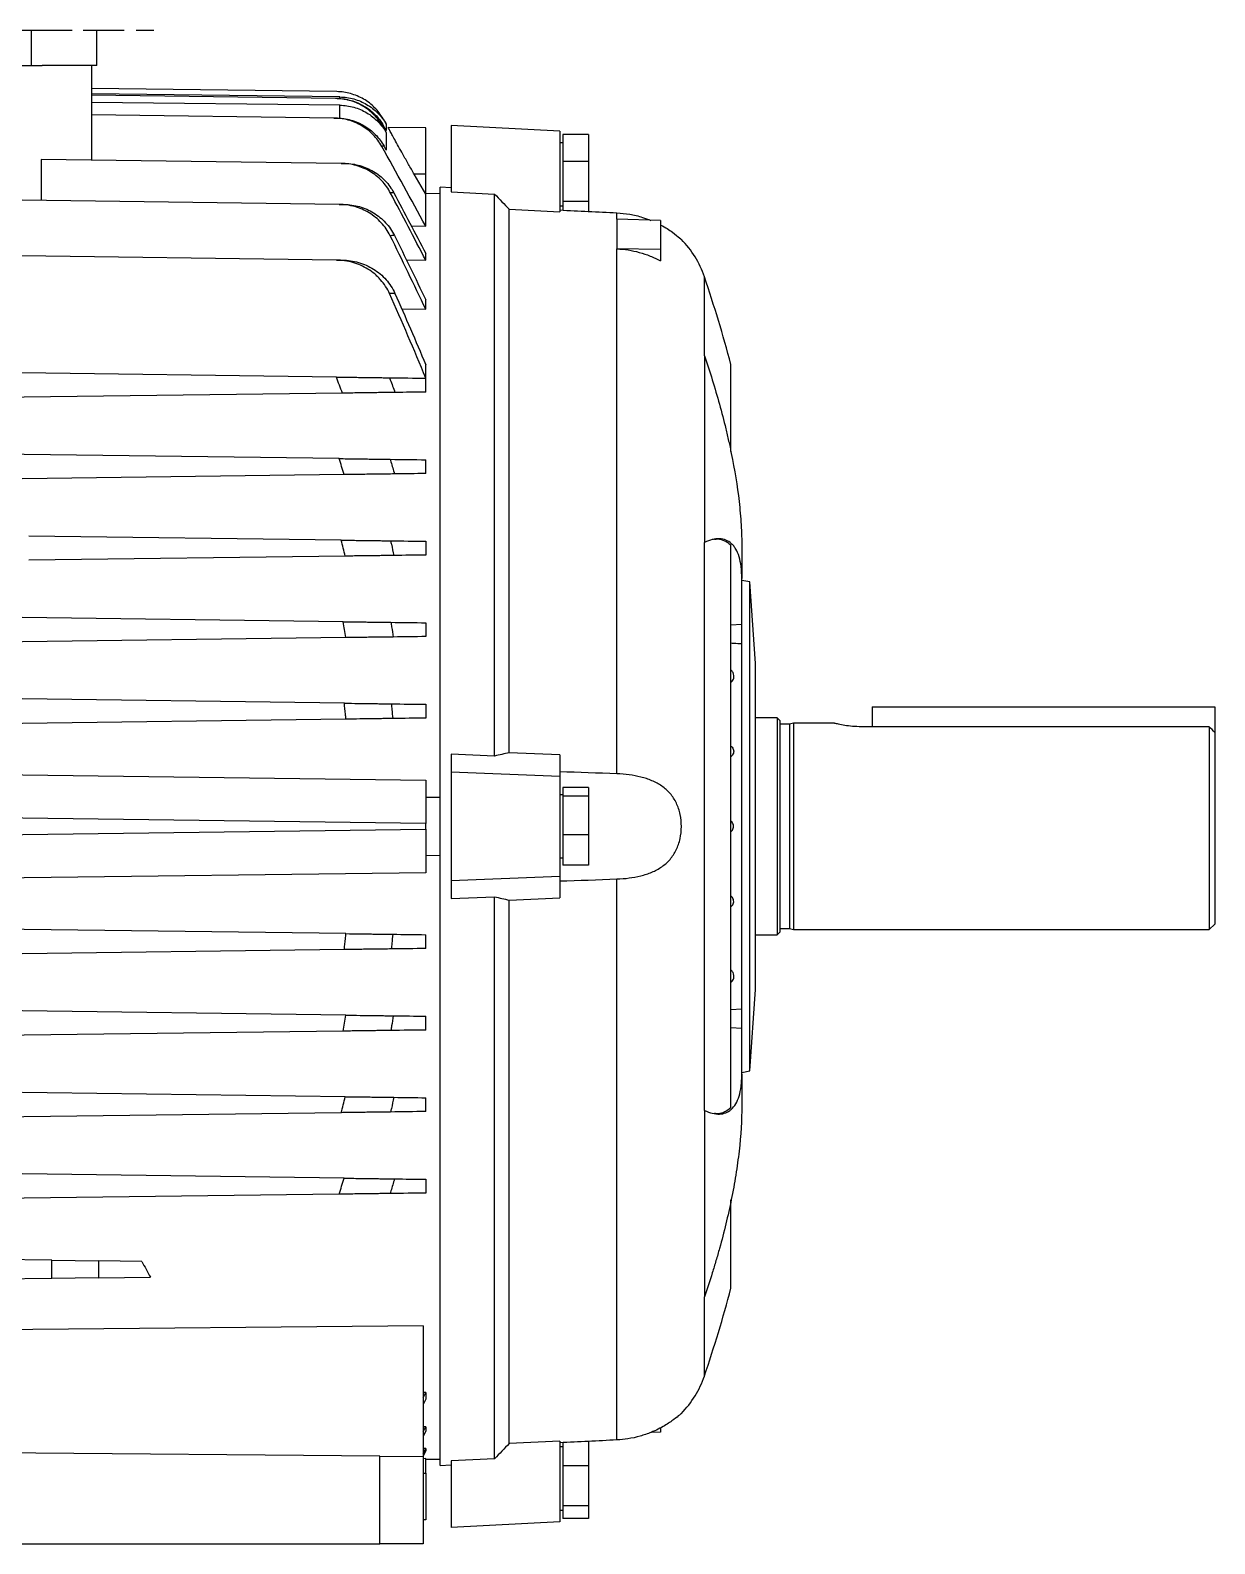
# Model space of a CAD drawing. Extents: x 49 to 1791, y 27 to 1041.
# Drawn here: x 1230 to 1447.9, y 358.8 to 637.3 of the extents above; entities that cross this region are included whole.
import ezdxf

# ---------------------------------------------------------------- set-up
doc = ezdxf.new("R2010")
doc.units = 0
doc.layers.get('0').update_dxf_attribs({"linetype": 'CONTINUOUS'})

msp = doc.modelspace()

# ---------------------------------------------------------------- linework, layer by layer
at = {"color": 7, "linetype": 'CONTINUOUS'}
for p, q in [((1141.77, 637.3), (1237.73, 637.3)), ((1230.25, 630.8), (1230.25, 637.3)), ((1239.7, 637.3), (1247.3, 637.3)), ((1242.25, 630.8), (1242.25, 637.3)), ((1249.45, 637.3), (1252.74, 637.3)), ((1228.25, 630.8), (1232.17, 630.8)), ((1242.25, 630.8), (1232.17, 630.8)), ((1241.25, 630.8), (1241.25, 613.4)), ((1286.39, 626.01), (1241.25, 626.6)), ((1286.96, 625.02), (1241.25, 625.61)), ((1286.17, 624.75), (1241.25, 625.34)), ((1286.96, 623.5), (1241.25, 624.01)), ((1285.87, 621.15), (1241.25, 621.74)), ((1294.78, 619.69), (1295.49, 618.46)), ((1294.92, 621.01), (1295.49, 620.02)), ((1295.49, 618.86), (1295.01, 619.7)), ((1295.49, 620.02), (1295.49, 618.86)), ((1295.49, 618.46), (1295.49, 615.24)), ((1302.75, 619.32), (1295.86, 619.41)), ((1302.75, 610.8), (1302.75, 619.32)), ((1327.4, 618.75), (1307.4, 619.8)), ((1307.4, 619.8), (1307.4, 607.55)), ((1327.4, 618.75), (1327.4, 603.91)), ((1295.49, 615.24), (1295.09, 615.96)), ((1328, 616.6), (1327.4, 616.6)), ((1332.7, 618.14), (1328, 618.14)), ((1328, 618.14), (1328, 613.13)), ((1332.7, 618.14), (1332.7, 613.13)), ((1232, 613.52), (1232, 605.98)), ((1287.22, 612.8), (1232, 613.52)), ((1332.7, 613.13), (1328, 613.13)), ((1328, 613.13), (1328, 605.78)), ((1332.7, 613.13), (1332.7, 605.78)), ((1302.75, 607.14), (1300.64, 610.8)), ((1302.75, 610.8), (1300.64, 610.8)), ((1302.75, 607.14), (1302.75, 610.8)), ((1302.75, 607.33), (1305.4, 607.28)), ((1302.75, 601.26), (1302.75, 607.14)), ((1307.4, 608.3), (1305.4, 608.4)), ((1305.4, 490.8), (1305.4, 608.4)), ((1307.4, 607.55), (1315.4, 607.16)), ((1315.4, 503.75), (1315.4, 607.16)), ((1286.82, 605.26), (1208.99, 606.28)), ((1318.12, 504.36), (1318.12, 604.35)), ((1318.12, 604.35), (1327.4, 603.91)), ((1327.4, 605), (1328, 605)), ((1332.7, 605.78), (1328, 605.78)), ((1328, 605.78), (1328, 604.2)), ((1332.7, 605.78), (1332.7, 603.97)), ((1337.92, 602.51), (1337.92, 603.71)), ((1337.92, 602.51), (1337.92, 597.07)), ((1345.92, 602.27), (1337.92, 602.51)), ((1345.92, 602.27), (1345.92, 596.94)), ((1300.08, 601.3), (1302.75, 601.26)), ((1286.31, 595.02), (1201.53, 596.13)), ((1302.75, 594.98), (1302.75, 596.22)), ((1337.92, 500.48), (1337.92, 597.07)), ((1345.92, 596.94), (1337.92, 597.07)), ((1345.92, 596.94), (1345.92, 594.86)), ((1299.19, 595.03), (1302.75, 594.98)), ((1302.75, 585.95), (1302.75, 587.71)), ((1298.32, 586.01), (1302.75, 585.95)), ((1354.02, 577.38), (1354.02, 543.06)), ((1286.31, 573.48), (1189.75, 574.75)), ((1302.75, 573.29), (1302.75, 575.76)), ((1358.9, 559.81), (1358.9, 575.8)), ((1286.57, 573.48), (1302.75, 573.29)), ((1302.75, 570.73), (1302.75, 573.27)), ((1287.43, 570.53), (1189.75, 569.25)), ((1286.82, 558.48), (1189.75, 559.75)), ((1302.75, 555.73), (1302.75, 558.27)), ((1287.73, 555.53), (1189.75, 554.25)), ((1287.22, 543.47), (1229.75, 544.22)), ((1302.75, 543.27), (1302.75, 540.73)), ((1287.93, 540.53), (1229.75, 539.77)), ((1354.02, 438.54), (1354.02, 543.06)), ((1358.9, 439), (1358.9, 542.59)), ((1360.9, 542.16), (1360.9, 536.4)), ((1360.9, 527.97), (1360.9, 536.4)), ((1362.35, 535.8), (1360.9, 536.05)), ((1363.4, 520.8), (1362.35, 535.8)), ((1362.35, 490.8), (1362.35, 535.8)), ((1287.54, 528.47), (1189.75, 529.75)), ((1302.75, 528.27), (1302.75, 525.73)), ((1360.9, 524.44), (1360.9, 527.97)), ((1288.04, 525.54), (1189.75, 524.25)), ((1360.9, 457.16), (1360.9, 524.44)), ((1363.4, 490.8), (1363.4, 520.8)), ((1287.78, 513.47), (1189.75, 514.75)), ((1302.75, 513.27), (1302.75, 510.73)), ((1384.9, 512.8), (1447.9, 512.8)), ((1384.9, 512.8), (1384.9, 509.13)), ((1447.9, 512.8), (1447.9, 508.09)), ((1288.08, 510.54), (1189.75, 509.25)), ((1367.4, 510.77), (1363.4, 510.77)), ((1367.9, 510.27), (1367.4, 510.77)), ((1367.4, 510.77), (1367.4, 470.82)), ((1367.9, 510.27), (1367.9, 471.32)), ((1370.4, 509.8), (1369.65, 509.6)), ((1377.96, 509.8), (1370.4, 509.8)), ((1370.4, 509.8), (1370.4, 471.8)), ((1369.65, 509.6), (1367.9, 509.6)), ((1369.65, 509.6), (1369.65, 472)), ((1384.9, 509.13), (1382.9, 509.13)), ((1446.9, 509.13), (1384.9, 509.13)), ((1446.9, 509.13), (1446.9, 471.8)), ((1447.9, 508.09), (1447.9, 472.8)), ((1327.4, 503.97), (1318.12, 504.36)), ((1315.4, 503.75), (1307.4, 504.08)), ((1307.4, 504.08), (1307.4, 500.8)), ((1327.4, 503.97), (1327.4, 499.99)), ((1189.75, 500.8), (1302.75, 499.32)), ((1302.75, 499.32), (1302.75, 491.32)), ((1327.4, 499.99), (1307.4, 500.8)), ((1307.4, 500.8), (1307.4, 480.8)), ((1327.4, 499.99), (1327.4, 481.6)), ((1305.4, 496.12), (1302.75, 496.11)), ((1328, 496.6), (1327.4, 496.6)), ((1332.7, 497.93), (1328, 497.93)), ((1328, 497.93), (1328, 496.38)), ((1332.7, 496.38), (1328, 496.38)), ((1328, 496.38), (1328, 489.25)), ((1332.7, 497.93), (1332.7, 496.38)), ((1332.7, 496.38), (1332.7, 489.25)), ((1302.75, 491.32), (1189.75, 492.8)), ((1189.75, 488.8), (1302.75, 490.28)), ((1302.75, 490.28), (1302.75, 491.32)), ((1302.75, 490.28), (1302.75, 482.28)), ((1305.4, 373.19), (1305.4, 490.8)), ((1362.35, 445.8), (1362.35, 490.8)), ((1363.4, 460.8), (1363.4, 490.8)), ((1332.7, 489.25), (1328, 489.25)), ((1328, 489.25), (1328, 483.66)), ((1332.7, 489.25), (1332.7, 483.66)), ((1302.75, 485.49), (1305.4, 485.47)), ((1327.4, 485), (1328, 485)), ((1302.75, 482.28), (1189.75, 480.8)), ((1332.7, 483.66), (1328, 483.66)), ((1327.4, 481.6), (1307.4, 480.8)), ((1307.4, 480.8), (1307.4, 477.52)), ((1327.4, 481.6), (1327.4, 477.63)), ((1337.92, 377.89), (1337.92, 481.12)), ((1307.4, 477.52), (1315.4, 477.85)), ((1315.4, 374.44), (1315.4, 477.85)), ((1318.12, 477.24), (1327.4, 477.63)), ((1318.12, 377.25), (1318.12, 477.24)), ((1288.08, 471.06), (1189.75, 472.35)), ((1302.75, 468.33), (1302.75, 470.87)), ((1363.4, 470.82), (1367.4, 470.82)), ((1367.4, 470.82), (1367.9, 471.32)), ((1367.9, 472), (1369.65, 472)), ((1369.65, 472), (1370.4, 471.8)), ((1370.4, 471.8), (1446.9, 471.8)), ((1446.9, 471.8), (1447.9, 472.8)), ((1287.78, 468.13), (1189.75, 466.85)), ((1362.35, 445.8), (1363.4, 460.8)), ((1288.04, 456.06), (1189.75, 457.35)), ((1360.9, 457.16), (1358.9, 457.04)), ((1360.9, 453.62), (1360.9, 457.16)), ((1302.75, 453.33), (1302.75, 455.87)), ((1287.54, 453.13), (1189.75, 451.85)), ((1360.9, 445.2), (1360.9, 453.62)), ((1360.9, 445.54), (1362.35, 445.8)), ((1360.9, 445.2), (1360.9, 439.44)), ((1287.93, 441.06), (1189.75, 442.35)), ((1302.75, 438.33), (1302.75, 440.87)), ((1287.22, 438.12), (1189.75, 436.85)), ((1354.02, 438.54), (1354.02, 404.21)), ((1287.73, 426.07), (1189.75, 427.35)), ((1302.75, 425.87), (1302.75, 423.33)), ((1286.82, 423.12), (1189.75, 421.85)), ((1358.9, 405.8), (1358.9, 422.11)), ((1233.98, 410.97), (1189.75, 411.55)), ((1233.98, 407.63), (1233.98, 410.97)), ((1233.98, 410.97), (1242.57, 410.86)), ((1242.57, 410.86), (1242.57, 407.74)), ((1250.52, 410.75), (1242.57, 410.86)), ((1233.98, 407.63), (1189.75, 407.05)), ((1242.57, 407.74), (1233.98, 407.63)), ((1242.57, 407.74), (1252.1, 407.86)), ((1302.25, 398.91), (1197.75, 397.89)), ((1302.25, 398.91), (1302.25, 374.82)), ((1302.75, 386.62), (1302.25, 386.61)), ((1302.25, 385.65), (1302.75, 386.62)), ((1302.75, 385.38), (1302.25, 384.42)), ((1302.75, 386.62), (1302.75, 385.38)), ((1302.75, 380.33), (1302.25, 380.33)), ((1302.25, 379.42), (1302.75, 380.33)), ((1302.75, 379.5), (1302.25, 378.59)), ((1302.75, 380.33), (1302.75, 379.5)), ((1345.92, 379.33), (1344.17, 379.28)), ((1345.92, 380.09), (1345.92, 379.33)), ((1302.75, 376.33), (1302.25, 376.33)), ((1302.25, 375.45), (1302.75, 376.33)), ((1302.75, 376.33), (1302.75, 375.87)), ((1327.4, 377.69), (1318.12, 377.25)), ((1327.4, 377.69), (1327.4, 362.85)), ((1328, 376.6), (1327.4, 376.6)), ((1328, 377.4), (1328, 373.13)), ((1332.7, 377.63), (1332.7, 373.13)), ((1294.32, 374.89), (1189.75, 375.8)), ((1294.32, 358.8), (1294.32, 374.89)), ((1294.32, 374.89), (1302.25, 374.82)), ((1302.75, 375.87), (1302.25, 374.99)), ((1302.25, 374.82), (1302.25, 358.8)), ((1302.75, 374.46), (1302.25, 374.45)), ((1302.75, 371.8), (1302.75, 374.46)), ((1305.4, 374.32), (1302.75, 374.27)), ((1305.4, 373.19), (1307.4, 373.3)), ((1315.4, 374.44), (1307.4, 374.05)), ((1307.4, 374.05), (1307.4, 361.8)), ((1332.7, 373.13), (1328, 373.13)), ((1328, 373.13), (1328, 365.78)), ((1332.7, 373.13), (1332.7, 365.78)), ((1327.4, 365), (1328, 365)), ((1332.7, 365.78), (1328, 365.78)), ((1328, 365.78), (1328, 363.45)), ((1332.7, 365.78), (1332.7, 363.45)), ((1302.25, 363.27), (1302.75, 363.28)), ((1327.4, 362.85), (1307.4, 361.8)), ((1332.7, 363.45), (1328, 363.45)), ((1189.75, 358.8), (1294.32, 358.8)), ((1302.25, 358.8), (1294.32, 358.8))]:
    msp.add_line(p, q, dxfattribs=at)
at = {"color": 8, "linetype": 'CONTINUOUS'}
for p, q in [((1286.96, 624.8), (1286.96, 625.02)), ((1286.96, 621.15), (1286.96, 623.5)), ((1354.02, 577.38), (1354.02, 591.93)), ((1360.9, 527.97), (1358.9, 527.85)), ((1360.9, 453.62), (1358.9, 453.75)), ((1354.02, 389.66), (1354.02, 404.21)), ((1302.25, 371.8), (1302.75, 371.8))]:
    msp.add_line(p, q, dxfattribs=at)
at = {"color": 7, "linetype": 'CONTINUOUS'}
for centre, radius, start, end in [((1336.98, 586.15), 18, 18.7526, 44.7019), ((1117.29, 511.56), 250, 14.8891, 18.7526), ((1117.29, 470.04), 250, 341.2474, 345.1109), ((1336.98, 395.45), 18, 315.3063, 341.2474)]:
    msp.add_arc(centre, radius, start, end, dxfattribs=at)
msp.add_ellipse((1298.1, 490.8), major_axis=(0, 116.72), ratio=0.560054, start_param=2.326455, end_param=2.361022, dxfattribs=at)
for points, knots in [([(1294.78, 619.69), (1294.35, 620.45), (1293.82, 621.14), (1292.9, 622.07), (1292.57, 622.37), (1291.88, 622.9), (1291.52, 623.14), (1290.78, 623.58), (1290.39, 623.78), (1289.58, 624.12), (1289.17, 624.27), (1287.91, 624.61), (1287.05, 624.74), (1286.17, 624.75)], [0, 0, 0, 0, 0.25, 0.25, 0.375, 0.375, 0.5, 0.5, 0.625, 0.625, 0.75, 0.75, 1, 1, 1, 1]), ([(1294.92, 621.01), (1294.48, 621.76), (1293.96, 622.44), (1293.05, 623.36), (1292.72, 623.65), (1292.04, 624.18), (1291.68, 624.42), (1290.94, 624.85), (1290.56, 625.04), (1289.76, 625.38), (1289.35, 625.53), (1288.11, 625.87), (1287.26, 625.99), (1286.39, 626.01)], [0, 0, 0, 0, 0.25, 0.25, 0.375, 0.375, 0.5, 0.5, 0.625, 0.625, 0.75, 0.75, 1, 1, 1, 1]), ([(1286.43, 624.75), (1287.31, 624.73), (1288.16, 624.61), (1289.42, 624.26), (1289.83, 624.12), (1290.63, 623.77), (1291.02, 623.58), (1291.76, 623.14), (1292.12, 622.9), (1292.81, 622.36), (1293.14, 622.07), (1294.05, 621.15), (1294.57, 620.46), (1295.01, 619.7)], [0, 0, 0, 0, 0.25, 0.25, 0.375, 0.375, 0.5, 0.5, 0.625, 0.625, 0.75, 0.75, 1, 1, 1, 1]), ([(1286.96, 625.02), (1287.83, 625.01), (1288.68, 624.88), (1289.92, 624.54), (1290.34, 624.39), (1291.13, 624.06), (1291.51, 623.86), (1292.25, 623.43), (1292.61, 623.19), (1293.3, 622.66), (1293.62, 622.37), (1294.53, 621.45), (1295.05, 620.77), (1295.49, 620.02)], [0, 0, 0, 0, 0.25, 0.25, 0.375, 0.375, 0.5, 0.5, 0.625, 0.625, 0.75, 0.75, 1, 1, 1, 1]), ([(1294.66, 615.94), (1294.22, 616.73), (1293.69, 617.44), (1292.76, 618.4), (1292.42, 618.7), (1291.72, 619.25), (1291.35, 619.5), (1290.59, 619.95), (1290.19, 620.15), (1289.36, 620.51), (1288.94, 620.65), (1288.08, 620.89), (1287.65, 620.98), (1286.77, 621.11), (1286.32, 621.15), (1285.87, 621.15)], [0, 0, 0, 0, 0.25, 0.25, 0.375, 0.375, 0.5, 0.5, 0.625, 0.625, 0.75, 0.75, 0.875, 0.875, 1, 1, 1, 1]), ([(1286.36, 621.15), (1287.26, 621.13), (1288.13, 621.01), (1289.41, 620.65), (1289.84, 620.5), (1290.65, 620.15), (1291.05, 619.95), (1291.81, 619.5), (1292.17, 619.25), (1292.87, 618.7), (1293.2, 618.4), (1294.13, 617.45), (1294.65, 616.74), (1295.09, 615.96)], [0, 0, 0, 0, 0.25, 0.25, 0.375, 0.375, 0.5, 0.5, 0.625, 0.625, 0.75, 0.75, 1, 1, 1, 1]), ([(1286.96, 623.5), (1287.83, 623.49), (1288.68, 623.37), (1289.93, 623.02), (1290.35, 622.87), (1291.14, 622.53), (1291.53, 622.33), (1292.27, 621.9), (1292.62, 621.65), (1293.31, 621.12), (1293.63, 620.82), (1294.54, 619.9), (1295.05, 619.22), (1295.49, 618.46)], [0, 0, 0, 0, 0.25, 0.25, 0.375, 0.375, 0.5, 0.5, 0.625, 0.625, 0.75, 0.75, 1, 1, 1, 1]), ([(1295.01, 619.7), (1294.96, 619.7), (1294.92, 619.7), (1294.88, 619.69), (1294.85, 619.69), (1294.82, 619.69), (1294.78, 619.69)], [0, 0, 0, 0, 0.001642097, 0.001642097, 0.001642097, 0.002756049, 0.002756049, 0.002756049, 0.002756049]), ([(1300.64, 610.8), (1300.29, 611.41), (1299.57, 612.66), (1298.6, 614.39), (1297.74, 615.94), (1297.06, 617.17), (1296.51, 618.18), (1296.04, 619.03), (1295.78, 619.52), (1295.86, 619.38), (1295.86, 619.37)], [0, 0, 0, 0, 0.1464785, 0.2986554, 0.4252239, 0.5564349, 0.6683759, 0.7846406, 0.9808837, 1, 1, 1, 1]), ([(1295.09, 615.96), (1294.99, 615.96), (1294.9, 615.95), (1294.8, 615.95), (1294.75, 615.94), (1294.71, 615.94), (1294.66, 615.94)], [0, 0, 0, 0, 0.001896294, 0.001896294, 0.001896294, 0.002780964, 0.002780964, 0.002780964, 0.002780964]), ([(1296.28, 607.35), (1295.85, 608.18), (1295.31, 608.92), (1294.35, 609.92), (1294, 610.24), (1293.28, 610.81), (1292.9, 611.08), (1292.11, 611.55), (1291.7, 611.76), (1290.84, 612.12), (1290.41, 612.28), (1289.52, 612.53), (1289.07, 612.62), (1288.16, 612.76), (1287.69, 612.79), (1287.22, 612.8)], [0, 0, 0, 0, 0.25, 0.25, 0.375, 0.375, 0.5, 0.5, 0.625, 0.625, 0.75, 0.75, 0.875, 0.875, 1, 1, 1, 1]), ([(1287.93, 612.79), (1288.86, 612.78), (1289.76, 612.65), (1291.08, 612.27), (1291.52, 612.12), (1292.36, 611.75), (1292.76, 611.55), (1293.54, 611.08), (1293.92, 610.82), (1294.64, 610.24), (1294.98, 609.93), (1295.61, 609.27), (1295.9, 608.92), (1296.43, 608.18), (1296.68, 607.79), (1296.89, 607.38)], [0, 0, 0, 0, 0.25, 0.25, 0.375, 0.375, 0.5, 0.5, 0.625, 0.625, 0.75, 0.75, 0.875, 0.875, 1, 1, 1, 1]), ([(1296.89, 607.38), (1296.74, 607.37), (1296.59, 607.37), (1296.43, 607.36), (1296.38, 607.36), (1296.33, 607.35), (1296.28, 607.35)], [0, 0, 0, 0, 0.002106027, 0.002106027, 0.002106027, 0.002771251, 0.002771251, 0.002771251, 0.002771251]), ([(1296.21, 599.5), (1295.78, 600.37), (1295.23, 601.16), (1294.24, 602.23), (1293.89, 602.56), (1293.14, 603.17), (1292.74, 603.44), (1291.92, 603.94), (1291.49, 604.17), (1290.6, 604.55), (1290.15, 604.71), (1289.22, 604.98), (1288.75, 605.08), (1287.79, 605.22), (1287.3, 605.26), (1286.82, 605.26)], [0, 0, 0, 0, 0.25, 0.25, 0.375, 0.375, 0.5, 0.5, 0.625, 0.625, 0.75, 0.75, 0.875, 0.875, 1, 1, 1, 1]), ([(1287.73, 605.25), (1288.7, 605.24), (1289.64, 605.1), (1291.01, 604.71), (1291.47, 604.54), (1292.34, 604.16), (1292.76, 603.94), (1293.57, 603.45), (1293.96, 603.17), (1294.71, 602.56), (1295.06, 602.24), (1295.7, 601.54), (1296, 601.17), (1296.54, 600.38), (1296.79, 599.97), (1297, 599.54)], [0, 0, 0, 0, 0.25, 0.25, 0.375, 0.375, 0.5, 0.5, 0.625, 0.625, 0.75, 0.75, 0.875, 0.875, 1, 1, 1, 1]), ([(1337.92, 603.71), (1338.71, 603.64), (1340.31, 603.5), (1342.42, 602.98), (1343.65, 602.51), (1344.15, 602.32)], [0, 0, 0, 0, 0.364051, 0.7379097, 1, 1, 1, 1]), ([(1297, 599.54), (1296.79, 599.53), (1296.57, 599.52), (1296.35, 599.5), (1296.3, 599.5), (1296.25, 599.5), (1296.21, 599.5)], [0, 0, 0, 0, 0.002313669, 0.002313669, 0.002313669, 0.002816675, 0.002816675, 0.002816675, 0.002816675]), ([(1345.92, 601.5), (1345.95, 601.49), (1346.85, 601.06), (1348.23, 600.09), (1349.56, 599.01), (1349.71, 598.87), (1349.77, 598.8)], [0, 0, 0, 0, 0.011505, 0.354506, 0.699171, 1, 1, 1, 1]), ([(1337.92, 597.07), (1339.33, 597.01), (1340.71, 596.8), (1342.71, 596.24), (1343.38, 596.02), (1344.68, 595.49), (1345.31, 595.2), (1345.92, 594.86)], [0, 0, 0, 0, 0.5, 0.5, 0.75, 0.75, 1, 1, 1, 1]), ([(1296.1, 588.83), (1295.69, 589.77), (1295.13, 590.62), (1294.28, 591.57), (1294.11, 591.76), (1293.74, 592.12), (1293.55, 592.29), (1292.97, 592.78), (1292.55, 593.07), (1291.69, 593.61), (1291.23, 593.85), (1290.3, 594.26), (1289.82, 594.43), (1288.84, 594.71), (1288.34, 594.82), (1287.33, 594.97), (1286.82, 595.01), (1286.31, 595.02)], [0, 0, 0, 0, 0.25, 0.25, 0.3125, 0.3125, 0.375, 0.375, 0.5, 0.5, 0.625, 0.625, 0.75, 0.75, 0.875, 0.875, 1, 1, 1, 1]), ([(1287.43, 595), (1288.44, 594.99), (1289.43, 594.84), (1290.88, 594.42), (1291.36, 594.25), (1292.28, 593.84), (1292.72, 593.61), (1293.57, 593.08), (1293.98, 592.78), (1294.76, 592.13), (1295.12, 591.78), (1295.78, 591.03), (1296.08, 590.63), (1296.63, 589.78), (1296.87, 589.33), (1297.08, 588.87)], [0, 0, 0, 0, 0.25, 0.25, 0.375, 0.375, 0.5, 0.5, 0.625, 0.625, 0.75, 0.75, 0.875, 0.875, 1, 1, 1, 1]), ([(1297.08, 588.87), (1296.8, 588.86), (1296.52, 588.84), (1296.23, 588.83), (1296.19, 588.83), (1296.15, 588.83), (1296.1, 588.83)], [0, 0, 0, 0, 0.002495824, 0.002495824, 0.002495824, 0.002874365, 0.002874365, 0.002874365, 0.002874365]), ([(1354.02, 577.38), (1355.03, 574.44), (1355.95, 571.48), (1357.2, 567), (1357.59, 565.49), (1358.14, 563.23), (1358.31, 562.47), (1358.65, 560.96), (1358.81, 560.2), (1359.58, 556.42), (1360.06, 553.47), (1360.56, 549.14), (1360.68, 547.71), (1360.81, 545.6), (1360.84, 544.9), (1360.89, 543.51), (1360.9, 542.83), (1360.9, 542.16)], [0, 0, 0, 0, 0.25, 0.25, 0.375, 0.375, 0.4375, 0.4375, 0.5, 0.5, 0.75, 0.75, 0.875, 0.875, 0.9375, 0.9375, 1, 1, 1, 1]), ([(1286.31, 573.48), (1287.33, 573.47), (1288.34, 573.46), (1289.81, 573.44), (1290.3, 573.43), (1291.23, 573.42), (1291.68, 573.41), (1292.54, 573.4), (1292.95, 573.4), (1293.74, 573.39), (1294.11, 573.38), (1294.78, 573.37), (1295.09, 573.37), (1295.65, 573.36), (1295.89, 573.36), (1296.1, 573.36)], [0, 0, 0, 0, 0.25, 0.25, 0.375, 0.375, 0.5, 0.5, 0.625, 0.625, 0.75, 0.75, 0.875, 0.875, 1, 1, 1, 1]), ([(1296.1, 573.36), (1296.15, 573.24), (1296.19, 573.12), (1296.23, 573), (1296.52, 572.22), (1296.8, 571.44), (1297.08, 570.65)], [0, 0, 0, 0, 0.000378543, 0.000378543, 0.000378543, 0.002874377, 0.002874377, 0.002874377, 0.002874377]), ([(1297.08, 570.65), (1296.67, 570.65), (1296.12, 570.64), (1295.29, 570.63), (1295.11, 570.63), (1294.75, 570.62), (1294.57, 570.62), (1293.99, 570.61), (1293.59, 570.61), (1292.73, 570.6), (1292.28, 570.59), (1291.37, 570.58), (1290.89, 570.57), (1289.93, 570.56), (1289.44, 570.55), (1288.44, 570.54), (1287.93, 570.53), (1287.43, 570.53)], [0, 0, 0, 0, 0.25, 0.25, 0.3125, 0.3125, 0.375, 0.375, 0.5, 0.5, 0.625, 0.625, 0.75, 0.75, 0.875, 0.875, 1, 1, 1, 1]), ([(1286.82, 558.48), (1287.79, 558.46), (1288.74, 558.45), (1290.14, 558.43), (1290.6, 558.43), (1291.48, 558.42), (1291.91, 558.41), (1292.73, 558.4), (1293.13, 558.4), (1293.88, 558.39), (1294.24, 558.38), (1294.89, 558.37), (1295.19, 558.37), (1295.74, 558.36), (1295.99, 558.36), (1296.21, 558.35)], [0, 0, 0, 0, 0.25, 0.25, 0.375, 0.375, 0.5, 0.5, 0.625, 0.625, 0.75, 0.75, 0.875, 0.875, 1, 1, 1, 1]), ([(1296.21, 558.35), (1296.25, 558.19), (1296.3, 558.03), (1296.35, 557.87), (1296.57, 557.13), (1296.79, 556.39), (1297, 555.65)], [0, 0, 0, 0, 0.00050301, 0.00050301, 0.00050301, 0.002816691, 0.002816691, 0.002816691, 0.002816691]), ([(1297, 555.65), (1296.57, 555.65), (1296.03, 555.64), (1295.06, 555.63), (1294.71, 555.62), (1293.97, 555.61), (1293.58, 555.61), (1292.98, 555.6), (1292.77, 555.6), (1292.34, 555.59), (1292.13, 555.59), (1291.47, 555.58), (1291.02, 555.57), (1290.11, 555.56), (1289.64, 555.56), (1288.7, 555.54), (1288.21, 555.54), (1287.73, 555.53)], [0, 0, 0, 0, 0.25, 0.25, 0.375, 0.375, 0.5, 0.5, 0.5625, 0.5625, 0.625, 0.625, 0.75, 0.75, 0.875, 0.875, 1, 1, 1, 1]), ([(1287.22, 543.47), (1288.16, 543.46), (1289.07, 543.45), (1290.4, 543.43), (1290.84, 543.42), (1291.69, 543.41), (1292.1, 543.41), (1292.89, 543.4), (1293.27, 543.39), (1294, 543.38), (1294.35, 543.38), (1294.98, 543.37), (1295.28, 543.37), (1295.82, 543.36), (1296.06, 543.36), (1296.28, 543.35)], [0, 0, 0, 0, 0.25, 0.25, 0.375, 0.375, 0.5, 0.5, 0.625, 0.625, 0.75, 0.75, 0.875, 0.875, 1, 1, 1, 1]), ([(1296.28, 543.35), (1296.33, 543.14), (1296.38, 542.92), (1296.43, 542.71), (1296.59, 542.02), (1296.74, 541.34), (1296.89, 540.65)], [0, 0, 0, 0, 0.000665229, 0.000665229, 0.000665229, 0.002771269, 0.002771269, 0.002771269, 0.002771269]), ([(1360.9, 536.4), (1360.9, 538), (1360.72, 539.33), (1360.23, 540.95), (1360.03, 541.43), (1359.67, 542.04), (1359.54, 542.23), (1359.27, 542.58), (1359.12, 542.73), (1358.36, 543.42), (1357.63, 543.7), (1356.59, 543.74), (1356.37, 543.73), (1355.93, 543.68), (1355.7, 543.64), (1355.01, 543.47), (1354.53, 543.3), (1354.02, 543.06)], [0, 0, 0, 0, 0.25, 0.25, 0.375, 0.375, 0.4375, 0.4375, 0.5, 0.5, 0.75, 0.75, 0.8125, 0.8125, 0.875, 0.875, 1, 1, 1, 1]), ([(1355.86, 543.63), (1356.07, 543.66), (1356.69, 543.74), (1357.71, 543.44), (1358.5, 542.88), (1358.9, 542.59)], [0, 0, 0, 0, 0.196088, 0.596499, 1, 1, 1, 1]), ([(1296.89, 540.65), (1296.46, 540.65), (1295.93, 540.64), (1294.98, 540.63), (1294.64, 540.62), (1293.92, 540.61), (1293.55, 540.61), (1292.77, 540.6), (1292.36, 540.59), (1291.51, 540.58), (1291.08, 540.57), (1290.21, 540.56), (1289.76, 540.56), (1288.86, 540.55), (1288.39, 540.54), (1287.93, 540.53)], [0, 0, 0, 0, 0.25, 0.25, 0.375, 0.375, 0.5, 0.5, 0.625, 0.625, 0.75, 0.75, 0.875, 0.875, 1, 1, 1, 1]), ([(1287.54, 528.47), (1288.44, 528.46), (1289.33, 528.44), (1290.62, 528.43), (1291.05, 528.42), (1291.87, 528.41), (1292.27, 528.41), (1293.03, 528.4), (1293.4, 528.39), (1294.11, 528.38), (1294.45, 528.38), (1295.38, 528.37), (1295.91, 528.36), (1296.35, 528.35)], [0, 0, 0, 0, 0.25, 0.25, 0.375, 0.375, 0.5, 0.5, 0.625, 0.625, 0.75, 0.75, 1, 1, 1, 1]), ([(1296.35, 528.35), (1296.39, 528.07), (1296.44, 527.79), (1296.48, 527.51), (1296.58, 526.89), (1296.68, 526.27), (1296.78, 525.65)], [0, 0, 0, 0, 0.000850799, 0.000850799, 0.000850799, 0.00273771, 0.00273771, 0.00273771, 0.00273771]), ([(1296.78, 525.65), (1296.34, 525.64), (1295.82, 525.64), (1294.89, 525.62), (1294.55, 525.62), (1293.86, 525.61), (1293.49, 525.61), (1292.73, 525.6), (1292.34, 525.59), (1291.52, 525.58), (1291.1, 525.58), (1290.25, 525.56), (1289.81, 525.56), (1288.94, 525.55), (1288.49, 525.54), (1288.04, 525.54)], [0, 0, 0, 0, 0.25, 0.25, 0.375, 0.375, 0.5, 0.5, 0.625, 0.625, 0.75, 0.75, 0.875, 0.875, 1, 1, 1, 1]), ([(1358.9, 524.56), (1359.07, 524.55), (1359.73, 524.51), (1360.4, 524.47), (1360.9, 524.44)], [0, 0, 0, 0, 0.25008, 1, 1, 1, 1]), ([(1358.9, 517.27), (1358.99, 517.34), (1359.19, 517.5), (1359.36, 517.84), (1359.45, 518.2), (1359.46, 518.63), (1359.33, 519.03), (1359.12, 519.36), (1358.97, 519.49), (1358.9, 519.55)], [0, 0, 0, 0, 0.129549, 0.293387, 0.413371, 0.565356, 0.770684, 0.893914, 1, 1, 1, 1]), ([(1288.08, 510.54), (1288.05, 510.84), (1288.02, 511.15), (1287.99, 511.46), (1287.92, 512.13), (1287.85, 512.8), (1287.78, 513.47)], [0, 0, 0, 0, 0.000930256, 0.000930256, 0.000930256, 0.002944349, 0.002944349, 0.002944349, 0.002944349]), ([(1287.78, 513.47), (1288.66, 513.45), (1289.53, 513.44), (1290.79, 513.43), (1291.21, 513.42), (1292.01, 513.41), (1292.4, 513.4), (1293.15, 513.39), (1293.51, 513.39), (1294.21, 513.38), (1294.54, 513.38), (1295.45, 513.36), (1295.98, 513.36), (1296.42, 513.35)], [0, 0, 0, 0, 0.25, 0.25, 0.375, 0.375, 0.5, 0.5, 0.625, 0.625, 0.75, 0.75, 1, 1, 1, 1]), ([(1296.42, 513.35), (1296.45, 513), (1296.48, 512.65), (1296.52, 512.31), (1296.57, 511.75), (1296.62, 511.2), (1296.67, 510.65)], [0, 0, 0, 0, 0.001051605, 0.001051605, 0.001051605, 0.002715777, 0.002715777, 0.002715777, 0.002715777]), ([(1296.67, 510.65), (1296.23, 510.64), (1295.71, 510.64), (1294.79, 510.62), (1294.46, 510.62), (1293.78, 510.61), (1293.42, 510.61), (1292.67, 510.6), (1292.28, 510.59), (1291.48, 510.58), (1291.06, 510.57), (1289.81, 510.56), (1288.96, 510.55), (1288.08, 510.54)], [0, 0, 0, 0, 0.25, 0.25, 0.375, 0.375, 0.5, 0.5, 0.625, 0.625, 0.75, 0.75, 1, 1, 1, 1]), ([(1382.9, 509.13), (1382.35, 509.14), (1381.25, 509.17), (1379.77, 509.38), (1378.64, 509.61), (1377.97, 509.78), (1377.96, 509.78), (1377.96, 509.78)], [0, 0, 0, 0, 0.209735, 0.419291, 0.633464, 0.850905, 1, 1, 1, 1]), ([(1358.9, 505.56), (1358.93, 505.54), (1359.08, 505.45), (1359.26, 505.2), (1359.4, 504.85), (1359.42, 504.44), (1359.29, 504.06), (1359.11, 503.77), (1358.94, 503.67), (1358.9, 503.64)], [0, 0, 0, 0, 0.05197, 0.215547, 0.382788, 0.55783, 0.741653, 0.931885, 1, 1, 1, 1]), ([(1337.92, 481.12), (1338.68, 481.15), (1339.42, 481.21), (1340.88, 481.4), (1341.6, 481.53), (1342.66, 481.79), (1343.01, 481.89), (1343.69, 482.11), (1344.02, 482.24), (1344.66, 482.51), (1344.97, 482.66), (1345.58, 482.99), (1345.88, 483.17), (1346.73, 483.76), (1347.24, 484.21), (1347.92, 484.99), (1348.13, 485.28), (1348.51, 485.86), (1348.68, 486.17), (1348.99, 486.8), (1349.13, 487.13), (1349.36, 487.82), (1349.46, 488.18), (1349.7, 489.27), (1349.78, 490.01), (1349.78, 491.53), (1349.71, 492.28), (1349.47, 493.37), (1349.38, 493.73), (1349.14, 494.42), (1349.01, 494.75), (1348.7, 495.4), (1348.53, 495.71), (1348.14, 496.3), (1347.94, 496.58), (1347.49, 497.1), (1347.25, 497.34), (1346.74, 497.8), (1346.46, 498.02), (1345.62, 498.61), (1345.01, 498.94), (1344.03, 499.35), (1343.7, 499.48), (1343.02, 499.7), (1342.68, 499.8), (1341.63, 500.06), (1340.91, 500.2), (1339.43, 500.39), (1338.68, 500.45), (1337.92, 500.48)], [0, 0, 0, 0, 0.0625, 0.0625, 0.125, 0.125, 0.15625, 0.15625, 0.1875, 0.1875, 0.21875, 0.21875, 0.25, 0.25, 0.3125, 0.3125, 0.34375, 0.34375, 0.375, 0.375, 0.40625, 0.40625, 0.4375, 0.4375, 0.5, 0.5, 0.5625, 0.5625, 0.59375, 0.59375, 0.625, 0.625, 0.65625, 0.65625, 0.6875, 0.6875, 0.71875, 0.71875, 0.75, 0.75, 0.8125, 0.8125, 0.84375, 0.84375, 0.875, 0.875, 0.9375, 0.9375, 1, 1, 1, 1]), ([(1358.9, 489.85), (1358.94, 489.88), (1359.1, 489.98), (1359.28, 490.26), (1359.4, 490.64), (1359.39, 491.06), (1359.23, 491.42), (1359.05, 491.67), (1358.92, 491.74), (1358.9, 491.75)], [0, 0, 0, 0, 0.068348, 0.25175, 0.432619, 0.611759, 0.79038, 0.969767, 1, 1, 1, 1]), ([(1358.9, 476.04), (1358.93, 476.06), (1359.08, 476.14), (1359.26, 476.39), (1359.4, 476.75), (1359.42, 477.15), (1359.29, 477.54), (1359.11, 477.83), (1358.94, 477.93), (1358.9, 477.95)], [0, 0, 0, 0, 0.05197, 0.215547, 0.382788, 0.55783, 0.741653, 0.931885, 1, 1, 1, 1]), ([(1287.78, 468.13), (1287.85, 468.8), (1287.92, 469.47), (1287.99, 470.14), (1288.02, 470.44), (1288.05, 470.75), (1288.08, 471.06)], [0, 0, 0, 0, 0.002014076, 0.002014076, 0.002014076, 0.002944325, 0.002944325, 0.002944325, 0.002944325]), ([(1288.08, 471.06), (1288.96, 471.05), (1289.81, 471.04), (1291.07, 471.02), (1291.49, 471.02), (1292.29, 471.01), (1292.67, 471), (1293.42, 470.99), (1293.78, 470.99), (1294.47, 470.98), (1294.8, 470.97), (1295.71, 470.96), (1296.23, 470.95), (1296.67, 470.95)], [0, 0, 0, 0, 0.25, 0.25, 0.375, 0.375, 0.5, 0.5, 0.625, 0.625, 0.75, 0.75, 1, 1, 1, 1]), ([(1296.67, 470.95), (1296.62, 470.4), (1296.57, 469.84), (1296.52, 469.29), (1296.48, 468.94), (1296.45, 468.59), (1296.42, 468.24)], [0, 0, 0, 0, 0.001664166, 0.001664166, 0.001664166, 0.002715767, 0.002715767, 0.002715767, 0.002715767]), ([(1296.42, 468.24), (1295.98, 468.24), (1295.45, 468.23), (1294.53, 468.22), (1294.2, 468.22), (1293.51, 468.21), (1293.15, 468.2), (1292.4, 468.19), (1292.01, 468.19), (1291.2, 468.18), (1290.78, 468.17), (1289.52, 468.15), (1288.66, 468.14), (1287.78, 468.13)], [0, 0, 0, 0, 0.25, 0.25, 0.375, 0.375, 0.5, 0.5, 0.625, 0.625, 0.75, 0.75, 1, 1, 1, 1]), ([(1358.9, 462.07), (1358.99, 462.14), (1359.19, 462.3), (1359.36, 462.64), (1359.45, 463), (1359.46, 463.43), (1359.33, 463.83), (1359.12, 464.16), (1358.97, 464.29), (1358.9, 464.35)], [0, 0, 0, 0, 0.129549, 0.293387, 0.413371, 0.565356, 0.770684, 0.893914, 1, 1, 1, 1]), ([(1288.04, 456.06), (1288.94, 456.05), (1289.82, 456.04), (1291.1, 456.02), (1291.52, 456.02), (1292.34, 456.01), (1292.73, 456), (1293.49, 455.99), (1293.86, 455.99), (1294.56, 455.98), (1294.89, 455.97), (1295.82, 455.96), (1296.34, 455.95), (1296.78, 455.95)], [0, 0, 0, 0, 0.25, 0.25, 0.375, 0.375, 0.5, 0.5, 0.625, 0.625, 0.75, 0.75, 1, 1, 1, 1]), ([(1296.78, 455.95), (1296.68, 455.33), (1296.58, 454.7), (1296.48, 454.08), (1296.44, 453.8), (1296.39, 453.52), (1296.35, 453.24)], [0, 0, 0, 0, 0.001886901, 0.001886901, 0.001886901, 0.002737695, 0.002737695, 0.002737695, 0.002737695]), ([(1296.35, 453.24), (1295.91, 453.24), (1295.38, 453.23), (1294.44, 453.22), (1294.11, 453.21), (1293.4, 453.21), (1293.03, 453.2), (1292.27, 453.19), (1291.87, 453.19), (1291.04, 453.17), (1290.62, 453.17), (1289.76, 453.16), (1289.33, 453.15), (1288.44, 453.14), (1287.99, 453.13), (1287.54, 453.13)], [0, 0, 0, 0, 0.25, 0.25, 0.375, 0.375, 0.5, 0.5, 0.625, 0.625, 0.75, 0.75, 0.875, 0.875, 1, 1, 1, 1]), ([(1354.02, 438.54), (1355.03, 438.06), (1355.95, 437.84), (1357.2, 437.88), (1357.59, 437.96), (1358.14, 438.17), (1358.31, 438.26), (1358.65, 438.47), (1358.81, 438.59), (1359.58, 439.28), (1360.06, 440.1), (1360.56, 441.71), (1360.68, 442.31), (1360.81, 443.32), (1360.84, 443.68), (1360.89, 444.42), (1360.9, 444.8), (1360.9, 445.2)], [0, 0, 0, 0, 0.25, 0.25, 0.375, 0.375, 0.4375, 0.4375, 0.5, 0.5, 0.75, 0.75, 0.875, 0.875, 0.9375, 0.9375, 1, 1, 1, 1]), ([(1287.93, 441.06), (1288.86, 441.05), (1289.76, 441.04), (1291.08, 441.02), (1291.52, 441.02), (1292.36, 441.01), (1292.76, 441), (1293.54, 440.99), (1293.92, 440.98), (1294.64, 440.98), (1294.98, 440.97), (1295.61, 440.96), (1295.9, 440.96), (1296.43, 440.95), (1296.68, 440.95), (1296.89, 440.95)], [0, 0, 0, 0, 0.25, 0.25, 0.375, 0.375, 0.5, 0.5, 0.625, 0.625, 0.75, 0.75, 0.875, 0.875, 1, 1, 1, 1]), ([(1296.89, 440.95), (1296.74, 440.26), (1296.59, 439.58), (1296.43, 438.89), (1296.38, 438.68), (1296.33, 438.46), (1296.28, 438.24)], [0, 0, 0, 0, 0.002106027, 0.002106027, 0.002106027, 0.002771251, 0.002771251, 0.002771251, 0.002771251]), ([(1296.28, 438.24), (1295.85, 438.24), (1295.31, 438.23), (1294.35, 438.22), (1294, 438.21), (1293.28, 438.2), (1292.9, 438.2), (1292.11, 438.19), (1291.7, 438.18), (1290.84, 438.17), (1290.41, 438.17), (1289.52, 438.15), (1289.07, 438.15), (1288.16, 438.14), (1287.69, 438.13), (1287.22, 438.12)], [0, 0, 0, 0, 0.25, 0.25, 0.375, 0.375, 0.5, 0.5, 0.625, 0.625, 0.75, 0.75, 0.875, 0.875, 1, 1, 1, 1]), ([(1360.9, 439.44), (1360.9, 436.74), (1360.72, 433.94), (1360.23, 429.61), (1360.03, 428.14), (1359.67, 425.9), (1359.54, 425.15), (1359.27, 423.65), (1359.12, 422.9), (1358.36, 419.16), (1357.63, 416.16), (1356.59, 412.4), (1356.37, 411.64), (1355.93, 410.14), (1355.7, 409.39), (1355.01, 407.16), (1354.53, 405.68), (1354.02, 404.21)], [0, 0, 0, 0, 0.25, 0.25, 0.375, 0.375, 0.4375, 0.4375, 0.5, 0.5, 0.75, 0.75, 0.8125, 0.8125, 0.875, 0.875, 1, 1, 1, 1]), ([(1358.9, 439), (1358.52, 438.73), (1357.75, 438.18), (1356.73, 437.86), (1356.09, 437.94), (1355.86, 437.97)], [0, 0, 0, 0, 0.3887269, 0.7802903, 1, 1, 1, 1]), ([(1287.73, 426.07), (1288.7, 426.05), (1289.64, 426.04), (1291.01, 426.02), (1291.47, 426.02), (1292.34, 426.01), (1292.76, 426), (1293.57, 425.99), (1293.96, 425.98), (1294.71, 425.97), (1295.06, 425.97), (1295.7, 425.96), (1296, 425.96), (1296.54, 425.95), (1296.79, 425.95), (1297, 425.94)], [0, 0, 0, 0, 0.25, 0.25, 0.375, 0.375, 0.5, 0.5, 0.625, 0.625, 0.75, 0.75, 0.875, 0.875, 1, 1, 1, 1]), ([(1297, 425.94), (1296.79, 425.2), (1296.57, 424.46), (1296.35, 423.72), (1296.3, 423.56), (1296.25, 423.4), (1296.21, 423.24)], [0, 0, 0, 0, 0.002313669, 0.002313669, 0.002313669, 0.002816675, 0.002816675, 0.002816675, 0.002816675]), ([(1296.21, 423.24), (1295.78, 423.24), (1295.23, 423.23), (1294.24, 423.22), (1293.89, 423.21), (1293.14, 423.2), (1292.74, 423.2), (1291.92, 423.19), (1291.49, 423.18), (1290.6, 423.17), (1290.15, 423.16), (1289.22, 423.15), (1288.75, 423.14), (1287.79, 423.13), (1287.3, 423.13), (1286.82, 423.12)], [0, 0, 0, 0, 0.25, 0.25, 0.375, 0.375, 0.5, 0.5, 0.625, 0.625, 0.75, 0.75, 0.875, 0.875, 1, 1, 1, 1]), ([(1349.77, 382.79), (1349.78, 382.79), (1349.9, 382.9), (1349.49, 382.53), (1348.5, 381.71), (1346.7, 380.47), (1344.51, 379.35), (1342.17, 378.55), (1340.04, 378.06), (1338.6, 377.95), (1337.92, 377.89)], [0, 0, 0, 0, 0.002673, 0.153761, 0.304704, 0.460895, 0.633806, 0.758563, 0.886915, 1, 1, 1, 1]), ([(1302.75, 371.8), (1302.75, 370.69), (1302.75, 368.46), (1302.75, 365.59), (1302.75, 363.82), (1302.75, 363.06), (1302.75, 363.28), (1302.75, 363.28)], [0, 0, 0, 0, 0.2500741, 0.4999303, 0.7496753, 0.9994134, 1, 1, 1, 1])]:
    msp.add_open_spline(points, degree=3, knots=knots, dxfattribs=at)
for points in [[(1285.87, 621.15), (1286.04, 621.15), (1286.2, 621.15), (1286.36, 621.15)], [(1302.75, 601.26), (1300.07, 606.16), (1297.37, 611.05), (1294.66, 615.94)], [(1287.22, 612.8), (1287.46, 612.79), (1287.7, 612.79), (1287.93, 612.79)], [(1302.75, 594.98), (1300.61, 599.11), (1298.45, 603.24), (1296.28, 607.35)], [(1296.89, 607.38), (1298.86, 603.67), (1300.81, 599.95), (1302.75, 596.22)], [(1315.4, 607.16), (1316.31, 606.22), (1317.21, 605.29), (1318.12, 604.35)], [(1286.82, 605.26), (1287.13, 605.26), (1287.43, 605.25), (1287.73, 605.25)], [(1327.4, 604.23), (1330.91, 604.05), (1334.41, 603.88), (1337.92, 603.71)], [(1302.75, 585.95), (1300.61, 590.49), (1298.42, 595), (1296.21, 599.5)], [(1297, 599.54), (1298.94, 595.6), (1300.86, 591.66), (1302.75, 587.71)], [(1286.31, 595.02), (1286.68, 595.01), (1287.06, 595.01), (1287.43, 595)], [(1302.75, 573.29), (1300.61, 578.5), (1298.39, 583.68), (1296.1, 588.83)], [(1297.08, 588.87), (1299.02, 584.52), (1300.91, 580.15), (1302.75, 575.76)], [(1287.43, 570.53), (1287.06, 571.51), (1286.68, 572.5), (1286.31, 573.48)], [(1296.1, 573.36), (1298.39, 573.33), (1300.61, 573.3), (1302.75, 573.27)], [(1302.75, 570.73), (1300.91, 570.7), (1299.02, 570.68), (1297.08, 570.65)], [(1287.73, 555.53), (1287.43, 556.51), (1287.13, 557.5), (1286.82, 558.48)], [(1296.21, 558.35), (1298.42, 558.33), (1300.61, 558.3), (1302.75, 558.27)], [(1302.75, 555.73), (1300.86, 555.7), (1298.94, 555.68), (1297, 555.65)], [(1287.93, 540.53), (1287.7, 541.51), (1287.46, 542.49), (1287.22, 543.47)], [(1296.28, 543.35), (1298.45, 543.33), (1300.61, 543.3), (1302.75, 543.27)], [(1302.75, 540.73), (1300.81, 540.7), (1298.86, 540.68), (1296.89, 540.65)], [(1288.04, 525.54), (1287.88, 526.51), (1287.72, 527.49), (1287.54, 528.47)], [(1296.35, 528.35), (1298.49, 528.32), (1300.62, 528.3), (1302.75, 528.27)], [(1302.75, 525.73), (1300.77, 525.7), (1298.77, 525.68), (1296.78, 525.65)], [(1296.42, 513.35), (1298.53, 513.32), (1300.64, 513.3), (1302.75, 513.27)], [(1302.75, 510.73), (1300.72, 510.7), (1298.7, 510.67), (1296.67, 510.65)], [(1447.9, 508.09), (1447.57, 508.44), (1447.23, 508.78), (1446.9, 509.13)], [(1318.12, 504.36), (1317.21, 504.15), (1316.31, 503.95), (1315.4, 503.75)], [(1337.92, 500.48), (1334.41, 500.61), (1330.91, 500.73), (1327.4, 500.84)], [(1327.4, 480.76), (1330.91, 480.87), (1334.41, 480.99), (1337.92, 481.12)], [(1315.4, 477.85), (1316.31, 477.64), (1317.21, 477.44), (1318.12, 477.24)], [(1296.67, 470.95), (1298.7, 470.92), (1300.72, 470.9), (1302.75, 470.87)], [(1302.75, 468.33), (1300.64, 468.3), (1298.53, 468.27), (1296.42, 468.24)], [(1287.54, 453.13), (1287.72, 454.11), (1287.88, 455.08), (1288.04, 456.06)], [(1296.78, 455.95), (1298.77, 455.92), (1300.77, 455.9), (1302.75, 455.87)], [(1302.75, 453.33), (1300.62, 453.3), (1298.49, 453.27), (1296.35, 453.24)], [(1287.22, 438.12), (1287.46, 439.1), (1287.7, 440.08), (1287.93, 441.06)], [(1296.89, 440.95), (1298.86, 440.92), (1300.81, 440.89), (1302.75, 440.87)], [(1302.75, 438.33), (1300.61, 438.3), (1298.45, 438.27), (1296.28, 438.24)], [(1286.82, 423.12), (1287.13, 424.1), (1287.43, 425.08), (1287.73, 426.07)], [(1302.75, 423.33), (1300.61, 423.3), (1298.42, 423.27), (1296.21, 423.24)], [(1297, 425.94), (1298.94, 425.92), (1300.86, 425.89), (1302.75, 425.87)], [(1318.12, 377.25), (1317.21, 376.31), (1316.31, 375.37), (1315.4, 374.44)], [(1337.92, 377.89), (1334.41, 377.72), (1330.91, 377.54), (1327.4, 377.37)]]:
    msp.add_open_spline(points, degree=3, dxfattribs=at)
at = {"color": 8, "linetype": 'CONTINUOUS'}
msp.add_open_spline([(1294.92, 621.01), (1294.92, 621.01), (1294.92, 621.01), (1294.92, 621.01)], degree=3, dxfattribs=at)

doc.saveas('drawing.dxf')
